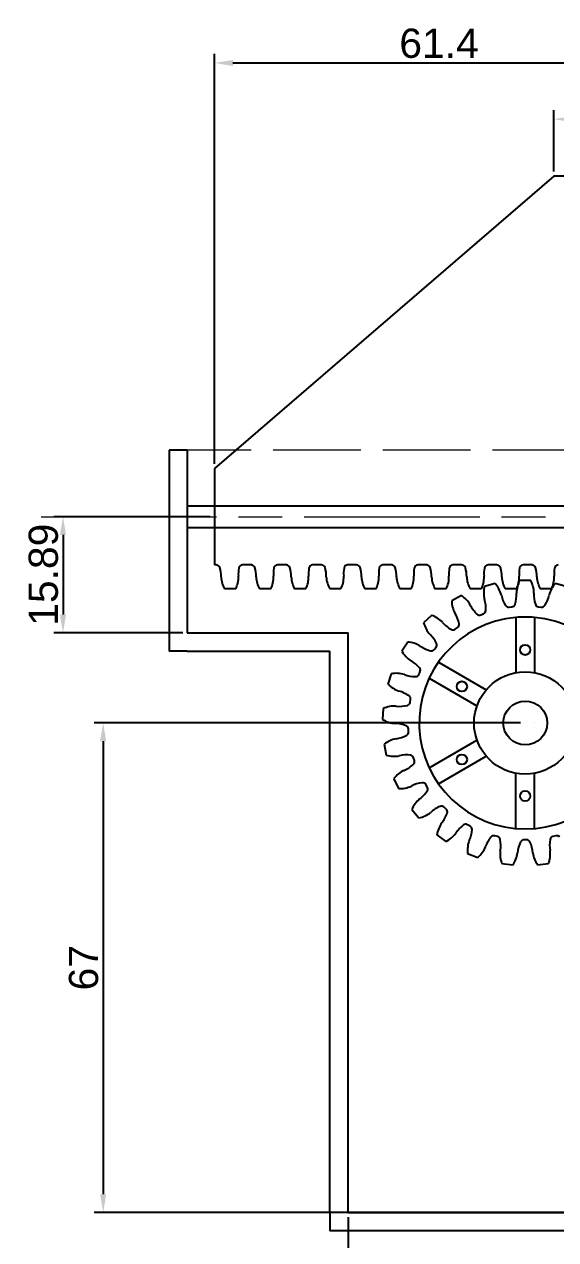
# Model space of a CAD drawing. Header units: millimetres. Extents: x -346 to -70, y -6 to 246.
# Drawn here: x -330.8 to -258.1, y 79.5 to 245.8 of the extents above; entities that cross this region are included whole.
import ezdxf

# ---------------------------------------------------------------- set-up
doc = ezdxf.new("R2010")
doc.units = ezdxf.units.MM
doc.linetypes.add('ACAD_ISO02W100', pattern=[15, 12, -3])
doc.linetypes.add('ACAD_ISO08W100', pattern=[36, 24, -3, 6, -3])
doc.layers.add('axis', color=7, linetype='ACAD_ISO08W100', lineweight=5)
doc.layers.add('hidden_line', color=7, linetype='ACAD_ISO02W100', lineweight=5)
doc.styles.get("Standard").update_dxf_attribs({"font": 'arial.ttf'})
doc.dimstyles.new('ISO-25', dxfattribs={"dimtxt": 4, "dimasz": 2.5, "dimexe": 1.25, "dimexo": 0.625, "dimtad": 1, "dimdsep": 46, "dimtxsty": 'Standard', "dimcen": 2.5, "dimadec": 0, "dimazin": 0, "dimtfac": 1, "dimtmove": 0, "dimatfit": 3, "dimfxl": 1, "dimarcsym": 0})

# ---------------------------------------------------------------- blocks, each defined once
blk = doc.blocks.new('*D4')
at = {"color": 0, "lineweight": -2, "transparency": 16777216}
for p, q in [((-286.47, 82.56), (-286.47, 58.46)), ((-186.76, 82.56), (-186.76, 58.46)), ((-283.97, 59.71), (-189.26, 59.71))]:
    blk.add_line(p, q, dxfattribs=at)
at = {"color": 0, "transparency": 16777216}
for points in [[(-283.97, 60.12), (-283.97, 59.29), (-286.47, 59.71)], [(-189.26, 60.12), (-189.26, 59.29), (-186.76, 59.71)]]:
    blk.add_solid(points, dxfattribs=at)
at = {"layer": 'Defpoints', "color": 0, "transparency": 16777216}
for p in [(-286.47, 83.19), (-186.76, 83.19), (-186.76, 59.71)]:
    blk.add_point(p, dxfattribs=at)
at = {"color": 0, "transparency": 16777216, "insert": (-236.62, 62.37), "char_height": 4, "attachment_point": 5}
blk.add_mtext('99.71', dxfattribs=at)
blk = doc.blocks.new('*D7')
at = {"color": 0, "lineweight": -2, "transparency": 16777216}
for p, q in [((-262.89, 150.19), (-321.24, 150.19)), ((-319.99, 147.69), (-319.99, 85.69)), ((-262.89, 83.19), (-321.24, 83.19))]:
    blk.add_line(p, q, dxfattribs=at)
at = {"color": 0, "transparency": 16777216}
for points in [[(-320.41, 147.69), (-319.58, 147.69), (-319.99, 150.19)], [(-320.41, 85.69), (-319.58, 85.69), (-319.99, 83.19)]]:
    blk.add_solid(points, dxfattribs=at)
at = {"layer": 'Defpoints', "color": 0, "transparency": 16777216}
for p in [(-262.26, 150.19), (-319.99, 83.19), (-262.26, 83.19)]:
    blk.add_point(p, dxfattribs=at)
at = {"color": 0, "transparency": 16777216, "insert": (-322.66, 116.69), "char_height": 4, "attachment_point": 5, "rotation": 90}
blk.add_mtext('67', dxfattribs=at)
blk = doc.blocks.new('*D10')
at = {"color": 0, "lineweight": -2, "transparency": 16777216}
for p, q in [((-258.35, 225.66), (-258.35, 234.09)), ((-243.35, 225.66), (-243.35, 234.09)), ((-245.85, 232.84), (-255.85, 232.84))]:
    blk.add_line(p, q, dxfattribs=at)
at = {"color": 0, "transparency": 16777216}
for points in [[(-255.85, 233.25), (-255.85, 232.42), (-258.35, 232.84)], [(-245.85, 233.25), (-245.85, 232.42), (-243.35, 232.84)]]:
    blk.add_solid(points, dxfattribs=at)
at = {"layer": 'Defpoints', "color": 0, "transparency": 16777216}
for p in [(-258.35, 232.84), (-258.35, 225.03), (-243.35, 225.03)]:
    blk.add_point(p, dxfattribs=at)
at = {"color": 0, "transparency": 16777216, "insert": (-250.85, 235.5), "char_height": 4, "attachment_point": 5}
blk.add_mtext('15', dxfattribs=at)
blk = doc.blocks.new('*D12')
at = {"color": 0, "lineweight": -2, "transparency": 16777216}
for p, q in [((-304.75, 185.66), (-304.75, 241.78)), ((-243.35, 185.66), (-243.35, 241.78)), ((-302.25, 240.53), (-245.85, 240.53))]:
    blk.add_line(p, q, dxfattribs=at)
at = {"color": 0, "transparency": 16777216}
for points in [[(-302.25, 240.94), (-302.25, 240.11), (-304.75, 240.53)], [(-245.85, 240.94), (-245.85, 240.11), (-243.35, 240.53)]]:
    blk.add_solid(points, dxfattribs=at)
at = {"layer": 'Defpoints', "color": 0, "transparency": 16777216}
for p in [(-243.35, 240.53), (-304.75, 185.03), (-243.35, 185.03)]:
    blk.add_point(p, dxfattribs=at)
at = {"color": 0, "transparency": 16777216, "insert": (-274.05, 243.2), "char_height": 4, "attachment_point": 5}
blk.add_mtext('61.4', dxfattribs=at)
blk = doc.blocks.new('*D13')
at = {"color": 0, "lineweight": -2, "transparency": 16777216}
for p, q in [((-305.37, 178.42), (-326.74, 178.42)), ((-325.49, 175.92), (-325.49, 165.03)), ((-309.11, 162.53), (-326.74, 162.53))]:
    blk.add_line(p, q, dxfattribs=at)
at = {"color": 0, "transparency": 16777216}
for points in [[(-325.91, 175.92), (-325.07, 175.92), (-325.49, 178.42)], [(-325.91, 165.03), (-325.07, 165.03), (-325.49, 162.53)]]:
    blk.add_solid(points, dxfattribs=at)
at = {"layer": 'Defpoints', "color": 0, "transparency": 16777216}
for p in [(-304.75, 178.42), (-325.49, 162.53), (-308.49, 162.53)]:
    blk.add_point(p, dxfattribs=at)
at = {"color": 0, "transparency": 16777216, "insert": (-328.16, 170.48), "char_height": 4, "attachment_point": 5, "rotation": 90}
blk.add_mtext('15.89', dxfattribs=at)

msp = doc.modelspace()

# ---------------------------------------------------------------- linework, layer by layer
for p, q in [((-258.35, 225.032), (-304.747, 185.032)), ((-243.35, 225.032), (-258.35, 225.032)), ((-310.988, 187.532), (-310.988, 162.532)), ((-308.488, 187.532), (-310.988, 187.532)), ((-308.488, 187.532), (-308.488, 162.532)), ((-304.747, 185.032), (-304.747, 171.812)), ((-308.488, 179.922), (-166.952, 179.922)), ((-308.488, 179.922), (-308.488, 178.422)), ((-308.488, 176.922), (-166.952, 176.922)), ((-304.526, 171.812), (-304.747, 171.812)), ((-304.747, 171.812), (-304.747, 171.812)), ((-304.747, 171.812), (-304.747, 171.812)), ((-304.747, 171.812), (-304.747, 171.812)), ((-304.747, 171.812), (-304.747, 171.812)), ((-304.747, 171.812), (-304.747, 171.812)), ((-299.726, 171.812), (-300.95, 171.812)), ((-294.926, 171.812), (-296.15, 171.812)), ((-290.126, 171.812), (-291.35, 171.812)), ((-285.326, 171.812), (-286.55, 171.812)), ((-280.526, 171.812), (-281.75, 171.812)), ((-275.726, 171.812), (-276.95, 171.812)), ((-270.926, 171.812), (-272.15, 171.812)), ((-266.126, 171.812), (-267.35, 171.812)), ((-261.326, 171.812), (-262.55, 171.812)), ((-261.513, 169.69), (-263.013, 169.69)), ((-301.863, 168.529), (-303.395, 168.529)), ((-297.063, 168.529), (-298.595, 168.529)), ((-292.263, 168.529), (-293.795, 168.529)), ((-287.463, 168.529), (-288.995, 168.529)), ((-282.663, 168.529), (-284.195, 168.529)), ((-277.863, 168.529), (-279.395, 168.529)), ((-273.063, 168.529), (-274.595, 168.529)), ((-268.263, 168.529), (-269.795, 168.529)), ((-266.386, 169.263), (-267.839, 168.89)), ((-263.463, 168.529), (-264.995, 168.529)), ((-258.663, 168.529), (-260.195, 168.529)), ((-256.687, 168.89), (-258.14, 169.263)), ((-271, 167.639), (-272.314, 166.916)), ((-275.065, 164.918), (-276.158, 163.891)), ((-268.334, 164.993), (-267.965, 165.139)), ((-268.334, 164.993), (-267.965, 165.139)), ((-264.462, 166.038), (-264.068, 166.087)), ((-264.462, 166.038), (-264.068, 166.087)), ((-260.451, 166.087), (-260.058, 166.037)), ((-260.451, 166.087), (-260.058, 166.037)), ((-271.825, 163.018), (-271.503, 163.251)), ((-271.825, 163.018), (-271.503, 163.251)), ((-263.533, 164.634), (-263.533, 157.073)), ((-260.993, 164.634), (-260.993, 157.073)), ((-310.988, 162.532), (-310.988, 160.032)), ((-308.488, 162.532), (-286.472, 162.532)), ((-286.472, 116.69), (-286.472, 162.532)), ((-308.488, 160.032), (-310.988, 160.032)), ((-308.488, 160.032), (-288.972, 160.032)), ((-288.972, 116.69), (-288.972, 160.032)), ((-278.325, 161.271), (-279.129, 160.005)), ((-274.715, 160.237), (-274.461, 160.543)), ((-274.715, 160.237), (-274.461, 160.543)), ((-274.137, 158.512), (-267.589, 154.731)), ((-280.577, 156.929), (-281.04, 155.502)), ((-276.822, 156.825), (-276.653, 157.184)), ((-276.822, 156.825), (-276.653, 157.184)), ((-275.407, 156.312), (-268.859, 152.532)), ((-278.015, 152.995), (-277.94, 153.385)), ((-278.015, 152.995), (-277.94, 153.385)), ((-281.677, 152.162), (-281.771, 150.665)), ((-288.972, 83.19), (-288.972, 150.19)), ((-286.472, 83.19), (-286.472, 150.19)), ((-260.993, 150.19), (-260.993, 150.19)), ((-278.218, 148.99), (-278.243, 149.386)), ((-278.218, 148.99), (-278.243, 149.386)), ((-281.558, 147.272), (-281.277, 145.799)), ((-275.407, 144.067), (-268.859, 147.847)), ((-277.418, 145.06), (-277.541, 145.437)), ((-277.418, 145.06), (-277.541, 145.437)), ((-274.137, 141.868), (-267.589, 145.648)), ((-263.533, 135.745), (-263.533, 143.306)), ((-260.993, 135.745), (-260.993, 143.306)), ((-280.226, 142.565), (-279.587, 141.208)), ((-275.666, 141.452), (-275.879, 141.787)), ((-275.666, 141.452), (-275.879, 141.787)), ((-277.766, 138.338), (-276.81, 137.182)), ((-273.072, 138.393), (-273.362, 138.665)), ((-273.072, 138.393), (-273.362, 138.665)), ((-274.331, 134.855), (-273.118, 133.973)), ((-269.799, 136.075), (-270.147, 136.267)), ((-269.799, 136.075), (-270.147, 136.267)), ((-266.052, 134.645), (-266.437, 134.744)), ((-266.052, 134.645), (-266.437, 134.744)), ((-262.067, 134.191), (-262.464, 134.191)), ((-262.067, 134.191), (-262.464, 134.191)), ((-258.095, 134.742), (-258.479, 134.643)), ((-258.095, 134.742), (-258.479, 134.643)), ((-270.138, 132.335), (-268.744, 131.783)), ((-265.451, 130.937), (-263.963, 130.749)), ((-260.563, 130.749), (-259.075, 130.937)), ((-288.972, 83.19), (-288.972, 80.69)), ((-286.472, 83.19), (-253.263, 83.19)), ((-253.263, 83.19), (-286.472, 83.19)), ((-286.472, 80.69), (-288.972, 80.69)), ((-253.263, 80.69), (-286.472, 80.69))]:
    msp.add_line(p, q)
for centre, radius in [((-262.263, 160.19), 0.7), ((-262.263, 150.19), 7), ((-270.923, 155.19), 0.7), ((-262.263, 150.19), 3), ((-262.263, 150.19), 3), ((-270.923, 145.19), 0.7), ((-262.263, 140.19), 0.7)]:
    msp.add_circle(centre, radius)
for centre, radius, start, end in [((-304.526, 171.312), 0.5, 16.68047, 90), ((-308.097, 170.242), 4.229, 359.27378, 16.68047), ((-297.278, 170.661), 4.229, 169.94034, 185.16138), ((-300.95, 171.312), 0.5, 90, 169.94034), ((-299.726, 171.312), 0.5, 16.68047, 90), ((-303.297, 170.242), 4.229, 359.27378, 16.68047), ((-292.478, 170.661), 4.229, 169.94034, 185.16138), ((-296.15, 171.312), 0.5, 90, 169.94034), ((-294.926, 171.312), 0.5, 16.68047, 90), ((-298.497, 170.242), 4.229, 359.27378, 16.68047), ((-287.678, 170.661), 4.229, 169.94034, 185.16138), ((-291.35, 171.312), 0.5, 90, 169.94034), ((-290.126, 171.312), 0.5, 16.68047, 90), ((-293.697, 170.242), 4.229, 359.27378, 16.68047), ((-282.878, 170.661), 4.229, 169.94034, 185.16138), ((-286.55, 171.312), 0.5, 90, 169.94034), ((-285.326, 171.312), 0.5, 16.68047, 90), ((-288.897, 170.242), 4.229, 359.27378, 16.68047), ((-278.078, 170.661), 4.229, 169.94034, 185.16138), ((-281.75, 171.312), 0.5, 90, 169.94034), ((-280.526, 171.312), 0.5, 16.68047, 90), ((-284.097, 170.242), 4.229, 359.27378, 16.68047), ((-273.278, 170.661), 4.229, 169.94034, 185.16138), ((-276.95, 171.312), 0.5, 90, 169.94034), ((-275.726, 171.312), 0.5, 16.68047, 90), ((-279.297, 170.242), 4.229, 359.27378, 16.68047), ((-268.478, 170.661), 4.229, 169.94034, 185.16138), ((-272.15, 171.312), 0.5, 90, 169.94034), ((-270.926, 171.312), 0.5, 16.68047, 90), ((-274.497, 170.242), 4.229, 359.27378, 16.68047), ((-263.678, 170.661), 4.229, 169.94034, 185.16138), ((-267.35, 171.312), 0.5, 90, 169.94034), ((-266.126, 171.312), 0.5, 16.68047, 90), ((-269.697, 170.242), 4.229, 359.27378, 16.68047), ((-258.878, 170.661), 4.229, 169.94034, 185.16138), ((-262.55, 171.312), 0.5, 90, 169.94034), ((-261.326, 171.312), 0.5, 16.68047, 90), ((-264.897, 170.242), 4.229, 359.27378, 16.68047), ((-254.078, 170.661), 4.229, 169.94034, 185.16138), ((-257.75, 171.312), 0.5, 90, 169.94034), ((-300.074, 170.376), 3.8, 182.83177, 209.08148), ((-305.288, 170.174), 3.8, 334.34733, 1.60339), ((-295.274, 170.376), 3.8, 182.83177, 209.08148), ((-300.488, 170.174), 3.8, 334.34733, 1.60339), ((-290.474, 170.376), 3.8, 182.83177, 209.08148), ((-295.688, 170.174), 3.8, 334.34733, 1.60339), ((-285.674, 170.376), 3.8, 182.83177, 209.08148), ((-290.888, 170.174), 3.8, 334.34733, 1.60339), ((-280.874, 170.376), 3.8, 182.83177, 209.08148), ((-286.088, 170.174), 3.8, 334.34733, 1.60339), ((-276.074, 170.376), 3.8, 182.83177, 209.08148), ((-281.288, 170.174), 3.8, 334.34733, 1.60339), ((-271.274, 170.376), 3.8, 182.83177, 209.08148), ((-276.488, 170.174), 3.8, 334.34733, 1.60339), ((-266.474, 170.376), 3.8, 182.83177, 209.08148), ((-271.688, 170.174), 3.8, 334.34733, 1.60339), ((-261.674, 170.376), 3.8, 182.83177, 209.08148), ((-266.888, 170.174), 3.8, 334.34733, 1.60339), ((-259.653, 167.913), 3.8, 152.12975, 179.38581), ((-264.872, 167.913), 3.8, 0.61419, 27.87025), ((-264.872, 167.913), 3.8, 0.61419, 27.87025), ((-256.874, 170.376), 3.8, 182.83177, 209.08148), ((-262.088, 170.174), 3.8, 334.34733, 1.60339), ((-264.143, 168.005), 3.8, 166.52975, 193.78581), ((-269.198, 166.707), 3.8, 15.01419, 42.27025), ((-269.198, 166.707), 3.8, 15.01419, 42.27025), ((-255.328, 166.707), 3.8, 137.72975, 164.98581), ((-268.515, 166.978), 3.8, 180.92975, 208.18581), ((-273.088, 164.464), 3.8, 29.41419, 56.67025), ((-273.088, 164.464), 3.8, 29.41419, 56.67025), ((-271.87, 165.839), 4.229, 356.38357, 17.3438), ((-261.383, 168.532), 4.229, 191.4562, 212.41643), ((-261.383, 168.532), 4.229, 191.4562, 212.41643), ((-264.13, 166.583), 0.5, 276.49979, 341.98357), ((-267.676, 167.737), 4.229, 341.98357, 2.9438), ((-256.849, 167.737), 4.229, 177.0562, 198.01643), ((-256.849, 167.737), 4.229, 177.0562, 198.01643), ((-260.395, 166.583), 0.5, 198.01643, 263.50021), ((-263.142, 168.532), 4.229, 327.58357, 348.5438), ((-276.297, 161.323), 3.8, 43.81419, 71.07025), ((-276.297, 161.323), 3.8, 43.81419, 71.07025), ((-275.46, 162.958), 4.229, 10.78357, 31.7438), ((-265.972, 168.174), 4.229, 205.8562, 226.81643), ((-265.972, 168.174), 4.229, 205.8562, 226.81643), ((-268.524, 165.455), 0.5, 226.81643, 292.30021), ((-268.149, 165.604), 0.5, 290.89979, 356.38357), ((-264.531, 166.533), 0.5, 212.41643, 277.90021), ((-259.995, 166.533), 0.5, 262.09979, 327.58357), ((-262.263, 150.19), 14.5, 95.02476, 84.97524), ((-272.493, 164.896), 3.8, 195.32975, 222.58581), ((-270.328, 166.687), 4.229, 220.2562, 241.21643), ((-270.328, 166.687), 4.229, 220.2562, 241.21643), ((-271.797, 163.656), 0.5, 305.29979, 10.78357), ((-262.263, 150.19), 14.5, 84.97524, 95.02476), ((-278.221, 159.275), 4.229, 25.18357, 46.1438), ((-272.124, 163.419), 0.5, 241.21643, 306.70021), ((-275.829, 161.889), 3.8, 209.72975, 236.98581), ((-278.625, 157.483), 3.8, 58.21419, 85.47025), ((-278.625, 157.483), 3.8, 58.21419, 85.47025), ((-274.177, 164.163), 4.229, 234.6562, 255.61643), ((-274.177, 164.163), 4.229, 234.6562, 255.61643), ((-275.104, 160.551), 0.5, 255.61643, 321.10021), ((-274.847, 160.862), 0.5, 319.69979, 25.18357), ((-279.979, 155.021), 4.229, 39.58357, 60.5438), ((-279.925, 153.185), 3.8, 72.61419, 99.87025), ((-279.925, 153.185), 3.8, 72.61419, 99.87025), ((-277.278, 160.761), 4.229, 249.0562, 270.01643), ((-277.278, 160.761), 4.229, 249.0562, 270.01643), ((-277.277, 157.032), 0.5, 270.01643, 335.50021), ((-277.105, 157.397), 0.5, 334.09979, 39.58357), ((-278.313, 158.148), 3.8, 224.12975, 251.38581), ((-280.624, 150.463), 4.229, 53.98357, 74.9438), ((-278.431, 153.479), 0.5, 348.49979, 53.98357), ((-280.115, 148.698), 3.8, 87.01419, 114.27025), ((-280.115, 148.698), 3.8, 87.01419, 114.27025), ((-279.435, 156.694), 4.229, 263.4562, 284.41643), ((-279.435, 156.694), 4.229, 263.4562, 284.41643), ((-278.507, 153.083), 0.5, 284.41643, 349.90021), ((-279.787, 153.906), 3.8, 238.52975, 265.78581), ((-280.115, 145.888), 4.229, 68.38357, 89.3438), ((-278.742, 149.355), 0.5, 2.89979, 68.38357), ((-280.513, 152.219), 4.229, 277.8562, 298.81643), ((-280.513, 152.219), 4.229, 277.8562, 298.81643), ((-278.716, 148.952), 0.5, 298.81643, 4.30021), ((-279.183, 144.305), 3.8, 101.41419, 128.67025), ((-279.183, 144.305), 3.8, 101.41419, 128.67025), ((-280.161, 149.431), 3.8, 252.92975, 280.18581), ((-278.485, 141.584), 4.229, 82.78357, 103.7438), ((-278.016, 145.283), 0.5, 17.29979, 82.78357), ((-277.892, 144.899), 0.5, 313.21643, 18.70021), ((-277.189, 140.282), 3.8, 115.81419, 143.07025), ((-277.189, 140.282), 3.8, 115.81419, 143.07025), ((-280.445, 147.617), 4.229, 292.2562, 313.21643), ((-280.445, 147.617), 4.229, 292.2562, 313.21643), ((-279.41, 145.004), 3.8, 267.32975, 294.58581), ((-275.835, 137.82), 4.229, 97.18357, 118.1438), ((-276.301, 141.519), 0.5, 31.69979, 97.18357), ((-276.085, 141.179), 0.5, 327.61643, 33.10021), ((-274.256, 136.882), 3.8, 130.21419, 157.47025), ((-274.256, 136.882), 3.8, 130.21419, 157.47025), ((-279.234, 143.176), 4.229, 306.6562, 327.61643), ((-279.234, 143.176), 4.229, 306.6562, 327.61643), ((-272.332, 134.833), 4.229, 111.58357, 132.5438), ((-273.704, 138.3), 0.5, 46.09979, 111.58357), ((-273.41, 138.024), 0.5, 342.01643, 47.50021), ((-277.582, 140.903), 3.8, 281.72975, 308.98581), ((-270.569, 134.317), 3.8, 144.61419, 171.87025), ((-270.569, 134.317), 3.8, 144.61419, 171.87025), ((-276.956, 139.176), 4.229, 321.0562, 342.01643), ((-276.956, 139.176), 4.229, 321.0562, 342.01643), ((-274.791, 137.384), 3.8, 296.12975, 323.38581), ((-268.197, 132.812), 4.229, 125.98357, 146.9438), ((-270.388, 135.829), 0.5, 60.49979, 125.98357), ((-273.756, 135.867), 4.229, 335.4562, 356.41643), ((-273.756, 135.867), 4.229, 335.4562, 356.41643), ((-270.034, 135.634), 0.5, 356.41643, 61.90021), ((-266.561, 134.259), 0.5, 74.89979, 140.38357), ((-257.964, 134.259), 0.5, 39.61643, 105.10021), ((-266.361, 132.75), 3.8, 159.01419, 186.27025), ((-266.361, 132.75), 3.8, 159.01419, 186.27025), ((-271.213, 134.671), 3.8, 310.52975, 337.78581), ((-263.689, 131.882), 4.229, 140.38357, 161.3438), ((-266.17, 134.159), 0.5, 10.81643, 76.30021), ((-269.833, 133.459), 4.229, 349.8562, 10.81643), ((-269.833, 133.459), 4.229, 349.8562, 10.81643), ((-259.091, 132.102), 4.229, 154.78357, 175.7438), ((-262.464, 133.691), 0.5, 89.29979, 154.78357), ((-262.061, 133.691), 0.5, 25.21643, 90.70021), ((-265.434, 132.102), 4.229, 4.2562, 25.21643), ((-265.434, 132.102), 4.229, 4.2562, 25.21643), ((-254.693, 133.459), 4.229, 169.18357, 190.1438), ((-258.355, 134.159), 0.5, 103.69979, 169.18357), ((-261.895, 132.279), 3.8, 173.41419, 200.67025), ((-261.895, 132.279), 3.8, 173.41419, 200.67025), ((-267.073, 132.933), 3.8, 324.92975, 352.18581), ((-257.453, 132.933), 3.8, 187.81419, 215.07025), ((-257.453, 132.933), 3.8, 187.81419, 215.07025), ((-262.63, 132.279), 3.8, 339.32975, 6.58581)]:
    msp.add_arc(centre, radius, start, end)
at = {"layer": 'axis'}
msp.add_line((-328.488, 178.422), (-138.488, 178.422), dxfattribs=at)
at = {"layer": 'hidden_line'}
msp.add_line((-164.747, 187.532), (-308.488, 187.532), dxfattribs=at)

# ---------------------------------------------------------------- dimensions: what is measured, and where the dimension line sits
for base, p1, p2, picture, middle in [((-243.35, 240.528), (-304.747, 185.032), (-243.35, 185.032), '*D12', (-274.048, 243.195)), ((-258.35, 232.835), (-243.35, 225.032), (-258.35, 225.032), '*D10', (-250.85, 235.503)), ((-186.763, 59.705), (-286.472, 83.19), (-186.763, 83.19), '*D4', (-236.617, 62.372))]:
    dim = msp.add_linear_dim(base=base, p1=p1, p2=p2, dimstyle='ISO-25')
    dim.commit()
    dim.dimension.update_dxf_attribs({"geometry": picture, "text_midpoint": middle})
for base, p1, p2, picture, middle in [((-325.489, 162.532), (-304.747, 178.422), (-308.488, 162.532), '*D13', (-328.156, 170.477)), ((-319.993, 83.19), (-262.263, 150.19), (-262.263, 83.19), '*D7', (-322.66, 116.69))]:
    dim = msp.add_linear_dim(base=base, p1=p1, p2=p2, angle=90, dimstyle='ISO-25')
    dim.commit()
    dim.dimension.update_dxf_attribs({"geometry": picture, "text_midpoint": middle})

doc.saveas('drawing.dxf')
